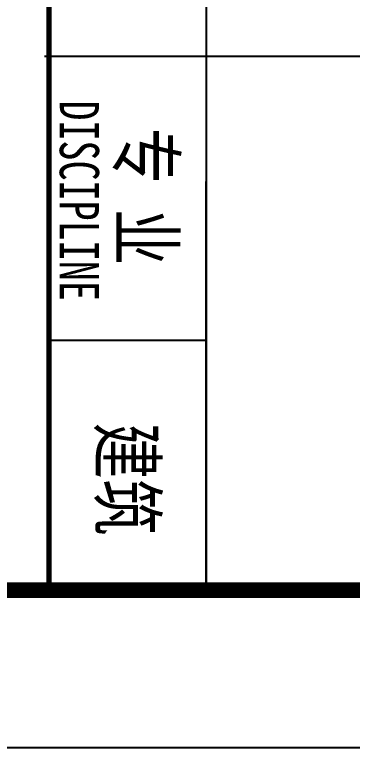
# Model space of a CAD drawing. Extents: x 174641 to 414490, y 73126 to 493158.
# Drawn here: x 314062 to 316210, y 73126 to 77788 of the extents above; entities that cross this region are included whole.
import ezdxf

# ---------------------------------------------------------------- set-up
doc = ezdxf.new("R2010")
doc.units = 0
doc.header["$LTSCALE"] = 1000
doc.header["$MEASUREMENT"] = 0
doc.layers.add('PUB_TITLE', color=7, linetype='Continuous')
doc.layers.add('TWT_TITLE', color=7, linetype='Continuous')
doc.styles.add('-宋体', font='', dxfattribs={"width": 0.8})
doc.styles.get('-宋体').set_extended_font_data('SimSun')

msp = doc.modelspace()

# ---------------------------------------------------------------- linework, layer by layer
for p, q in [((315280.3, 82126.1), (315280.3, 74126.1)), ((323280.3, 77521.7), (314250.9, 77521.7)), ((315280.3, 74126.1), (315280.3, 76726.1)), ((315280.3, 75715.4), (314280.3, 75715.4))]:
    msp.add_line(p, q)
at = {"const_width": 34}
msp.add_lwpolyline([(314280.3, 82126.1), (314280.3, 74126.1)], dxfattribs=at)
at = {"layer": 'PUB_TITLE', "const_width": 100}
msp.add_lwpolyline([(360679.9, 82126.1), (360679.9, 74126.1), (303280.3, 74126.1), (303280.3, 82126.1)], close=True, dxfattribs=at)
at = {"layer": 'TWT_TITLE'}
msp.add_lwpolyline([(302280.7, 157226.1), (302280.7, 73126.1), (361680.7, 73126.1), (361680.7, 157226.1)], close=True, dxfattribs=at)
at = {"layer": 'TWT_TITLE', "const_width": 100}
msp.add_lwpolyline([(303280.7, 154726.1), (303280.7, 74126.1), (360680.7, 74126.1), (360680.7, 154726.1)], close=True, dxfattribs=at)

# ---------------------------------------------------------------- texts
at = {"style": '-宋体', "width": 0.75}
for s, height, p in [('DISCIPLINE', 250, (314348.7, 77242.7)), ('专', 350, (314722.5, 77068.6)), ('业', 350, (314721.5, 76551.1)), ('建筑', 350, (314603.3, 75191.7))]:
    msp.add_text(s, height=height, rotation=270, dxfattribs=at).set_placement(p)

doc.saveas('drawing.dxf')
